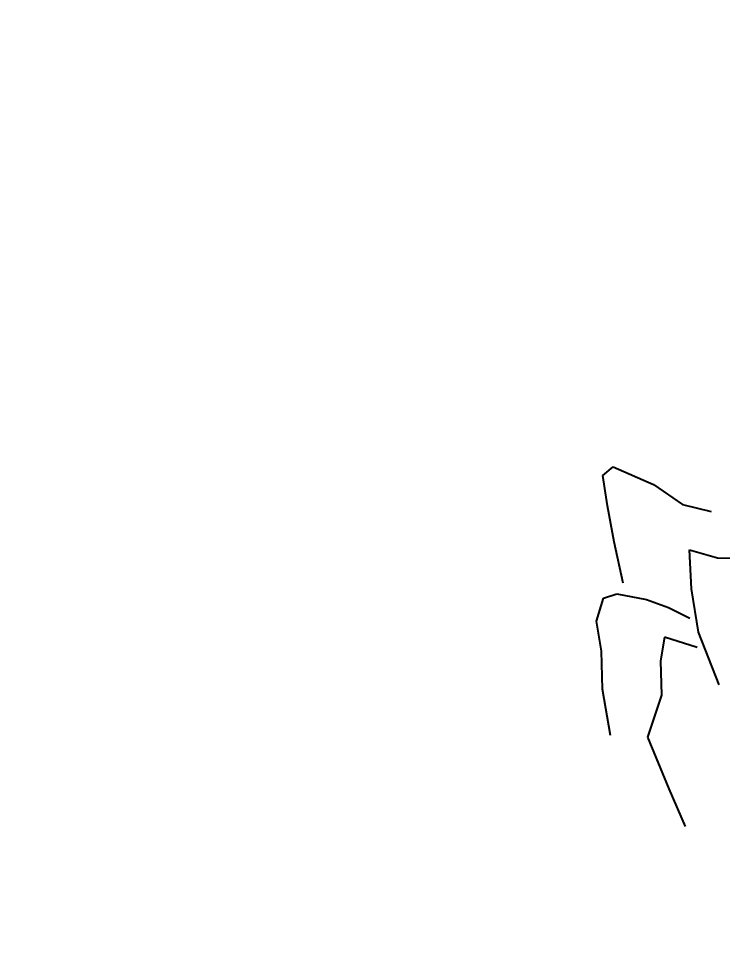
# Model space of a CAD drawing. Header units: millimetres. Extents: x 524954 to 526204, y 9523489 to 9524010.
# Drawn here: x 525930.501 to 525932.517, y 9523716.709 to 9523719.371 of the extents above; entities that cross this region are included whole.
import ezdxf
from ezdxf import colors
from ezdxf.entities.mleader import LeaderData, LeaderLine
from ezdxf.math import Vec2, Vec3

# ---------------------------------------------------------------- set-up
doc = ezdxf.new("R2010")
doc.units = ezdxf.units.MM
doc.linetypes.add('ACAD_ISO12W100', pattern=[21, 12, -3, 0, -3, 0, -3])
doc.layers.add('Arbre', color=34, linetype='ACAD_ISO12W100')
doc.layers.add('ETQ PAIR', color=7, linetype='Continuous')
doc.styles.get("Standard").update_dxf_attribs({"font": 'arial.ttf'})

# ---------------------------------------------------------------- blocks, each defined once
blk = doc.blocks.new('v088')
at = {"color": 3, "linetype": 'Continuous'}
for p, q in [((-3.5682, 6.3771), (-3.539, 6.4025)), ((-3.539, 6.4025), (-3.4232, 6.3514)), ((-3.5548, 6.2904), (-3.5682, 6.3771)), ((-3.4232, 6.3514), (-3.3399, 6.2939)), ((-3.5355, 6.1876), (-3.5548, 6.2904)), ((-3.3399, 6.2939), (-3.2577, 6.2746)), ((-3.5103, 6.0686), (-3.5355, 6.1876)), ((-3.3198, 6.1639), (-3.2403, 6.1417)), ((-3.3139, 6.0525), (-3.3198, 6.1639)), ((-3.2403, 6.1417), (-3.1205, 6.1398)), ((-3.294, 5.9279), (-3.3139, 6.0525)), ((-3.5861, 5.9603), (-3.5662, 6.0262)), ((-3.5662, 6.0262), (-3.5284, 6.0381)), ((-3.5284, 6.0381), (-3.4436, 6.0215)), ((-3.4436, 6.0215), (-3.3804, 5.9989)), ((-3.3804, 5.9989), (-3.3196, 5.968)), ((-3.5727, 5.8736), (-3.5861, 5.9603)), ((-3.3915, 5.9142), (-3.4031, 5.8459)), ((-3.2981, 5.8843), (-3.3915, 5.9142)), ((-3.2352, 5.7773), (-3.294, 5.9279)), ((-3.5695, 5.7648), (-3.5727, 5.8736)), ((-3.4031, 5.8459), (-3.4003, 5.748)), ((-3.5466, 5.6322), (-3.5695, 5.7648)), ((-3.4003, 5.748), (-3.4403, 5.6271)), ((-3.4403, 5.6271), (-3.3789, 5.4792)), ((-3.3789, 5.4792), (-3.3323, 5.3717))]:
    blk.add_line(p, q, dxfattribs=at)

msp = doc.modelspace()

# ---------------------------------------------------------------- block references
at = {"layer": 'Arbre'}
msp.add_blockref('v088', (525935.743, 9523711.684), dxfattribs=at)

# ---------------------------------------------------------------- next in the draw order: leaders
at = {"layer": 'ETQ PAIR'}
ml = msp.add_multileader_mtext('Standard', dxfattribs=at)
ml.set_content('Cheminement des piétons', color=256)
ml.set_leader_properties()
ml.build(insert=Vec2(0, 0))
ml.multileader.update_dxf_attribs({"has_text_frame": 1, "dogleg_length": 2.5, "arrow_head_size": 3.5})
ctx = ml.context
ctx.base_point, ctx.char_height, ctx.arrow_head_size, ctx.landing_gap_size, ctx.plane_origin, ctx.plane_x_axis, ctx.plane_y_axis = Vec3(525826.318, 9523701.2723), 3.5, 3.5, 0.8, Vec3(525997.1507, 9523585.7165), Vec3(0.940159, 0.340735), Vec3(-0.340735, 0.940159)
ctx.text_align_type = 1
notes = []
notes.append((ctx, [(0, (1, 1, 0), (525883.1717, 9523721.8774), (-0.940159, -0.340735), 2.5, [(1, [(525926.3599, 9523709.377), (525955.5493, 9523709.3918)], 0, [])])]))
ctx.mtext.insert, ctx.mtext.text_direction, ctx.mtext.rotation, ctx.mtext.alignment, ctx.mtext.flow_direction = Vec3(525852.8078, 9523713.251), Vec3(0.940159, 0.340735), 0.347698, 2, 5
ctx.mtext.has_bg_fill, ctx.mtext.bg_color, ctx.mtext.bg_scale_factor, ctx.mtext.bg_transparency, ctx.mtext.use_window_bg_color = 1, -1027028792, 1.5, 0, 1
for ctx, leaders in notes:
    for number, flags, end, landing, length, lines in leaders:
        leader = LeaderData()
        leader.index, (leader.has_last_leader_line, leader.has_dogleg_vector, leader.attachment_direction) = number, flags
        leader.last_leader_point, leader.dogleg_vector, leader.dogleg_length = Vec3(end), Vec3(landing), length
        for number, points, colour, breaks in lines:
            line = LeaderLine()
            line.index, line.vertices, line.color, line.breaks = number, Vec3.list(points), colors.encode_raw_color(colour), breaks
            leader.lines.append(line)
        ctx.leaders.append(leader)

doc.saveas('drawing.dxf')
